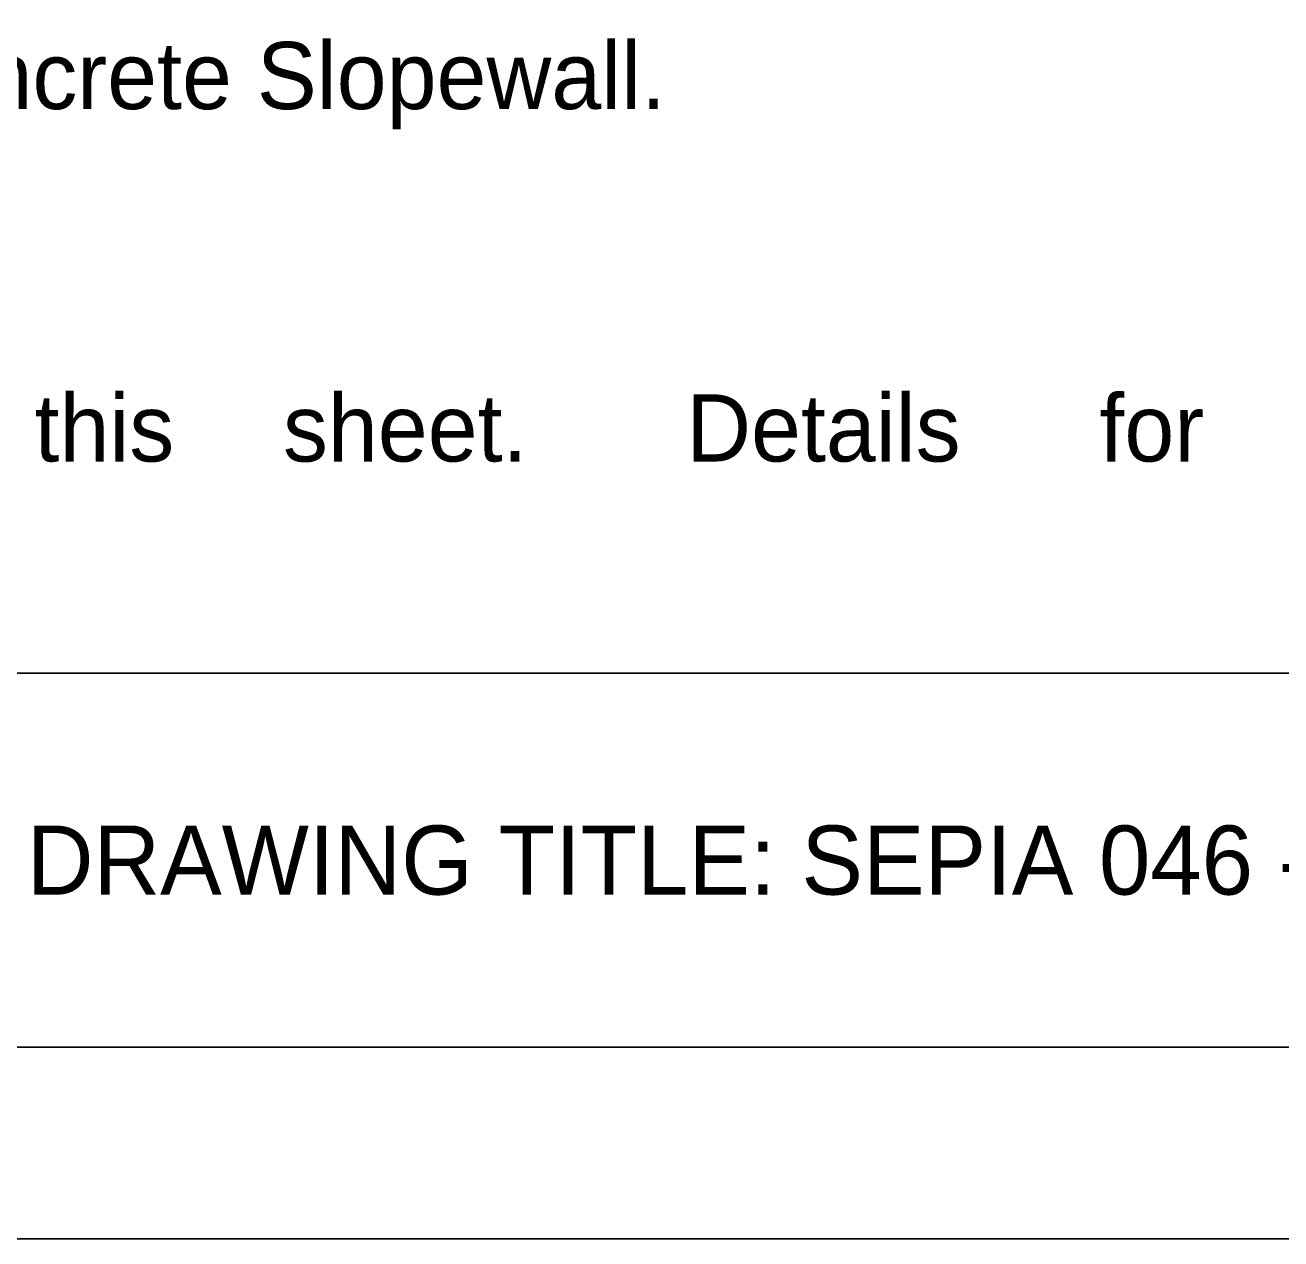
# Model space of a CAD drawing. Extents: x 0 to 36, y 0 to 22.
# Drawn here: x 9.648 to 12.922, y 0 to 3.164 of the extents above; entities that cross this region are included whole.
import ezdxf

# ---------------------------------------------------------------- set-up
doc = ezdxf.new("R2010")
doc.units = 0
for name, color, linetype in [('41-Bearing Pads', 7, 'Continuous'), ('Level 2', 7, 'Continuous'), ('SB_PL_BORDER', 7, 'Continuous'), ('SB_PL_CUTLINE2_PR', 7, 'Continuous'), ('SB_PL_CUTLINE_PR', 7, 'Continuous'), ('SB_PL_INFOTXT_PT', 7, 'Continuous'), ('SB_PL_SBL4_PR', 7, 'Continuous')]:
    doc.layers.add(name, color=color, linetype=linetype)

msp = doc.modelspace()

# ---------------------------------------------------------------- linework, layer by layer
at = {"layer": 'Level 2'}
msp.add_lwpolyline([(2.5, 1.475), (35.5002, 1.475), (35.5002, 21.5001), (2.5, 21.5001)], close=True, dxfattribs=at)
at = {"layer": 'SB_PL_BORDER'}
msp.add_lwpolyline([(35.5002, 21.5001), (2.5, 21.5001), (2.5, 1.475), (0, 0), (0, 22), (36, 22), (36, 0), (0, 0), (2.5, 1.475), (35.5002, 1.475)], close=True, dxfattribs=at)
at = {"layer": 'SB_PL_CUTLINE2_PR'}
msp.add_lwpolyline([(36, 0), (36, 22), (2, 22), (2, 0)], close=True, dxfattribs=at)
at = {"layer": 'SB_PL_CUTLINE_PR'}
for points in [[(0, 22), (36, 22), (36, 0), (0, 0)], [(0.0001, 22), (36, 22), (36, 0.0001), (0.0001, 0.0001)]]:
    msp.add_lwpolyline(points, close=True, dxfattribs=at)
at = {"layer": 'SB_PL_SBL4_PR'}
msp.add_line((2.5, 1.475), (35.5002, 1.475), dxfattribs=at)
msp.add_lwpolyline([(2.5, 0.5), (35.5002, 0.5), (35.5002, 21.5001), (2.5, 21.5001)], close=True, dxfattribs=at)

# ---------------------------------------------------------------- texts
at = {"layer": '41-Bearing Pads'}
for s, p in [('plans and Specifications in the price for 6" Concrete Slopewall.', (4.8228, 2.9452)), ('this ', (9.6725, 2.0265)), ('sheet.  ', (10.3203, 2.0265)), ('Details ', (11.3715, 2.0265)), ('for ', (12.4488, 2.0265))]:
    msp.add_text(s, height=0.175, dxfattribs=at).set_placement(p)
at = {"layer": 'SB_PL_INFOTXT_PT'}
msp.add_text('DRAWING TITLE: SEPIA 046 - CONCRETE SLOPEWALLS FOR GRADE SEPERATION BRIDGES', height=0.180002, dxfattribs=at).set_placement((9.6524, 0.8975))

doc.saveas('drawing.dxf')
